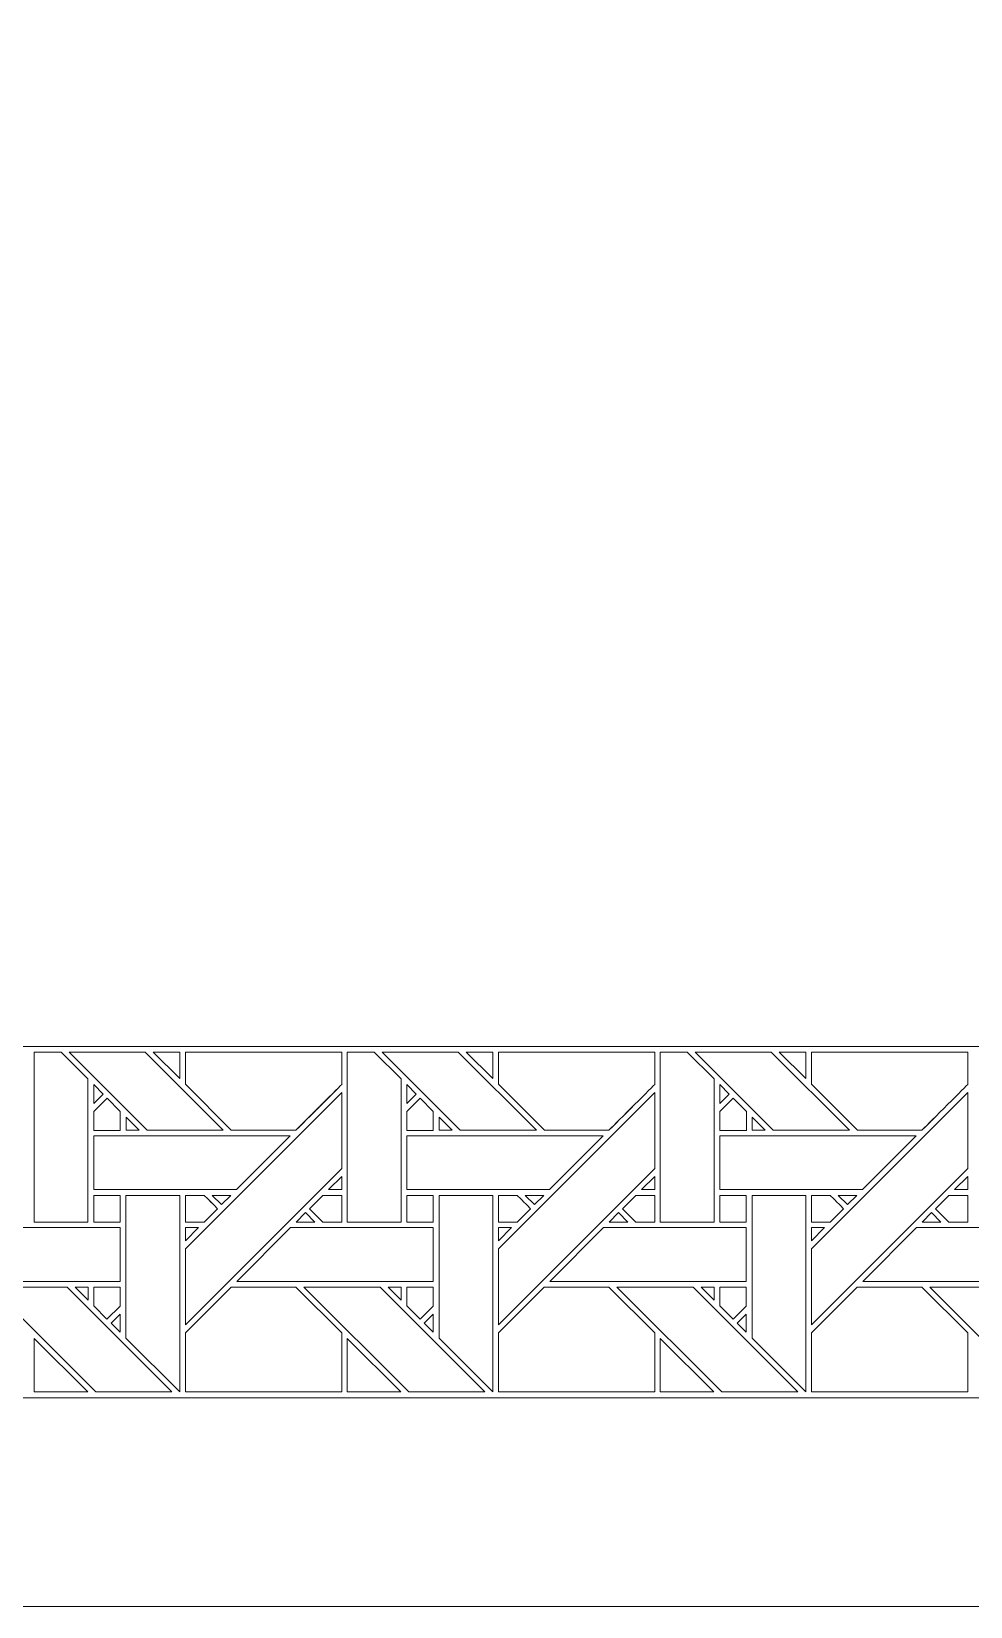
# Model space of a CAD drawing. Header units: inches. Extents: x 7.4 to 17.4, y 4.1 to 14.1.
# Drawn here: x 12.154 to 15, y 4.095 to 8.866 of the extents above; entities that cross this region are included whole.
import ezdxf

# ---------------------------------------------------------------- set-up
doc = ezdxf.new("R2010")
doc.units = ezdxf.units.IN
doc.header["$MEASUREMENT"] = 0
doc.layers.add('Design', color=7, linetype='Continuous', lineweight=0)

msp = doc.modelspace()

# ---------------------------------------------------------------- linework, layer by layer
at = {"layer": 'Design'}
for points, knots in [([(7.3829, 14.0948), (7.3829, 14.0948), (7.3829, 4.0948), (7.3829, 4.0948), (7.3829, 4.0948), (17.3829, 4.0948), (17.3829, 4.0948), (17.3829, 4.0948), (17.3829, 14.0948), (17.3829, 14.0948), (17.3829, 14.0948), (7.3829, 14.0948), (7.3829, 14.0948)], [0, 0, 0, 0, 1, 1, 1, 2, 2, 2, 3, 3, 3, 4, 4, 4, 4]), ([(8.0149, 13.4627), (8.0149, 13.4627), (8.0149, 4.7268), (8.0149, 4.7268), (8.0149, 4.7268), (16.7508, 4.7268), (16.7508, 4.7268), (16.7508, 4.7268), (16.7508, 13.4627), (16.7508, 13.4627), (16.7508, 13.4627), (8.0149, 13.4627), (8.0149, 13.4627)], [0, 0, 0, 0, 1, 1, 1, 2, 2, 2, 3, 3, 3, 4, 4, 4, 4]), ([(9.079, 5.7909), (9.079, 5.7909), (9.079, 12.3986), (9.079, 12.3986), (9.079, 12.3986), (15.6867, 12.3986), (15.6867, 12.3986), (15.6867, 12.3986), (15.6867, 5.7909), (15.6867, 5.7909), (15.6867, 5.7909), (9.079, 5.7909), (9.079, 5.7909)], [0, 0, 0, 0, 1, 1, 1, 2, 2, 2, 3, 3, 3, 4, 4, 4, 4]), ([(12.1625, 5.7742), (12.1625, 5.7742), (12.2439, 5.7742), (12.2439, 5.7742), (12.2439, 5.7742), (12.3252, 5.6932), (12.3252, 5.6932), (12.3252, 5.6932), (12.3252, 5.2595), (12.3252, 5.2595), (12.3252, 5.2595), (12.1625, 5.2595), (12.1625, 5.2595), (12.1625, 5.2595), (12.1625, 5.7742), (12.1625, 5.7742)], [0, 0, 0, 0, 1, 1, 1, 2, 2, 2, 3, 3, 3, 4, 4, 4, 5, 5, 5, 5]), ([(12.2677, 5.7742), (12.2677, 5.7742), (12.4987, 5.7742), (12.4987, 5.7742), (12.4987, 5.7742), (12.7354, 5.5375), (12.7354, 5.5375), (12.7354, 5.5375), (12.5044, 5.5375), (12.5044, 5.5375), (12.5044, 5.5375), (12.2677, 5.7742), (12.2677, 5.7742)], [0, 0, 0, 0, 1, 1, 1, 2, 2, 2, 3, 3, 3, 4, 4, 4, 4]), ([(12.523, 5.7742), (12.523, 5.7742), (12.6032, 5.7742), (12.6032, 5.7742), (12.6032, 5.7742), (12.6032, 5.6939), (12.6032, 5.6939), (12.6032, 5.6939), (12.523, 5.7742), (12.523, 5.7742)], [0, 0, 0, 0, 1, 1, 1, 2, 2, 2, 3, 3, 3, 3]), ([(12.6204, 5.6767), (12.6204, 5.6767), (12.6204, 5.7742), (12.6204, 5.7742), (12.6204, 5.7742), (13.0941, 5.7742), (13.0941, 5.7742), (13.0941, 5.7742), (13.0941, 5.6762), (13.0941, 5.6762), (13.0763, 5.6582), (12.9643, 5.5465), (12.9553, 5.5375), (12.9553, 5.5375), (12.7596, 5.5375), (12.7596, 5.5375), (12.7596, 5.5375), (12.6204, 5.6767), (12.6204, 5.6767)], [0, 0, 0, 0, 1, 1, 1, 2, 2, 2, 3, 3, 3, 4, 4, 4, 5, 5, 5, 6, 6, 6, 6]), ([(12.6204, 5.6767), (12.6204, 5.6767), (12.6204, 5.7742), (12.6204, 5.7742), (12.6204, 5.7742), (13.0941, 5.7742), (13.0941, 5.7742), (13.0941, 5.7742), (13.0941, 5.6762), (13.0941, 5.6762), (13.0756, 5.6576), (12.9638, 5.546), (12.9553, 5.5375), (12.9553, 5.5375), (12.7596, 5.5375), (12.7596, 5.5375), (12.7596, 5.5375), (12.6204, 5.6767), (12.6204, 5.6767)], [0, 0, 0, 0, 1, 1, 1, 2, 2, 2, 3, 3, 3, 4, 4, 4, 5, 5, 5, 6, 6, 6, 6]), ([(13.1112, 5.7742), (13.1112, 5.7742), (13.1927, 5.7742), (13.1927, 5.7742), (13.1927, 5.7742), (13.274, 5.6932), (13.274, 5.6932), (13.274, 5.6932), (13.274, 5.2595), (13.274, 5.2595), (13.274, 5.2595), (13.1112, 5.2595), (13.1112, 5.2595), (13.1112, 5.2595), (13.1112, 5.7742), (13.1112, 5.7742)], [0, 0, 0, 0, 1, 1, 1, 2, 2, 2, 3, 3, 3, 4, 4, 4, 5, 5, 5, 5]), ([(13.2165, 5.7742), (13.2165, 5.7742), (13.4475, 5.7742), (13.4475, 5.7742), (13.4475, 5.7742), (13.6841, 5.5375), (13.6841, 5.5375), (13.6841, 5.5375), (13.4531, 5.5375), (13.4531, 5.5375), (13.4531, 5.5375), (13.2165, 5.7742), (13.2165, 5.7742)], [0, 0, 0, 0, 1, 1, 1, 2, 2, 2, 3, 3, 3, 4, 4, 4, 4]), ([(13.552, 5.6939), (13.552, 5.6939), (13.4717, 5.7742), (13.4717, 5.7742), (13.4717, 5.7742), (13.552, 5.7742), (13.552, 5.7742), (13.552, 5.7742), (13.552, 5.6939), (13.552, 5.6939)], [0, 0, 0, 0, 1, 1, 1, 2, 2, 2, 3, 3, 3, 3]), ([(13.5691, 5.6767), (13.5691, 5.6767), (13.5691, 5.7742), (13.5691, 5.7742), (13.5691, 5.7742), (14.0428, 5.7742), (14.0428, 5.7742), (14.0428, 5.7742), (14.0428, 5.6762), (14.0428, 5.6762), (14.025, 5.6582), (13.9131, 5.5465), (13.9041, 5.5375), (13.9041, 5.5375), (13.7084, 5.5375), (13.7084, 5.5375), (13.7084, 5.5375), (13.5691, 5.6767), (13.5691, 5.6767)], [0, 0, 0, 0, 1, 1, 1, 2, 2, 2, 3, 3, 3, 4, 4, 4, 5, 5, 5, 6, 6, 6, 6]), ([(13.7084, 5.5375), (13.7084, 5.5375), (13.5691, 5.6767), (13.5691, 5.6767), (13.5691, 5.6767), (13.5691, 5.7742), (13.5691, 5.7742), (13.5691, 5.7742), (14.0428, 5.7742), (14.0428, 5.7742), (14.0428, 5.7742), (14.0428, 5.6762), (14.0428, 5.6762), (14.0248, 5.658), (13.9129, 5.5463), (13.9041, 5.5375), (13.9041, 5.5375), (13.7084, 5.5375), (13.7084, 5.5375)], [0, 0, 0, 0, 1, 1, 1, 2, 2, 2, 3, 3, 3, 4, 4, 4, 5, 5, 5, 6, 6, 6, 6]), ([(14.1414, 5.7742), (14.1414, 5.7742), (14.2227, 5.6932), (14.2227, 5.6932), (14.2227, 5.6932), (14.2227, 5.2595), (14.2227, 5.2595), (14.2227, 5.2595), (14.0599, 5.2595), (14.0599, 5.2595), (14.0599, 5.2595), (14.0599, 5.7742), (14.0599, 5.7742), (14.0599, 5.7742), (14.1414, 5.7742), (14.1414, 5.7742)], [0, 0, 0, 0, 1, 1, 1, 2, 2, 2, 3, 3, 3, 4, 4, 4, 5, 5, 5, 5]), ([(14.1652, 5.7742), (14.1652, 5.7742), (14.3962, 5.7742), (14.3962, 5.7742), (14.3962, 5.7742), (14.6329, 5.5375), (14.6329, 5.5375), (14.6329, 5.5375), (14.4018, 5.5375), (14.4018, 5.5375), (14.4018, 5.5375), (14.1652, 5.7742), (14.1652, 5.7742)], [0, 0, 0, 0, 1, 1, 1, 2, 2, 2, 3, 3, 3, 4, 4, 4, 4]), ([(14.5007, 5.6939), (14.5007, 5.6939), (14.4204, 5.7742), (14.4204, 5.7742), (14.4204, 5.7742), (14.5007, 5.7742), (14.5007, 5.7742), (14.5007, 5.7742), (14.5007, 5.6939), (14.5007, 5.6939)], [0, 0, 0, 0, 1, 1, 1, 2, 2, 2, 3, 3, 3, 3]), ([(14.5179, 5.6767), (14.5179, 5.6767), (14.5179, 5.7742), (14.5179, 5.7742), (14.5179, 5.7742), (14.9915, 5.7742), (14.9915, 5.7742), (14.9915, 5.7742), (14.9915, 5.6762), (14.9915, 5.6762), (14.9737, 5.6582), (14.8618, 5.5465), (14.8528, 5.5375), (14.8528, 5.5375), (14.6571, 5.5375), (14.6571, 5.5375), (14.6571, 5.5375), (14.5179, 5.6767), (14.5179, 5.6767)], [0, 0, 0, 0, 1, 1, 1, 2, 2, 2, 3, 3, 3, 4, 4, 4, 5, 5, 5, 6, 6, 6, 6]), ([(14.6571, 5.5375), (14.6571, 5.5375), (14.5179, 5.6767), (14.5179, 5.6767), (14.5179, 5.6767), (14.5179, 5.7742), (14.5179, 5.7742), (14.5179, 5.7742), (14.9915, 5.7742), (14.9915, 5.7742), (14.9915, 5.7742), (14.9915, 5.6762), (14.9915, 5.6762), (14.9737, 5.6582), (14.8617, 5.5464), (14.8528, 5.5375), (14.8528, 5.5375), (14.6571, 5.5375), (14.6571, 5.5375)], [0, 0, 0, 0, 1, 1, 1, 2, 2, 2, 3, 3, 3, 4, 4, 4, 5, 5, 5, 6, 6, 6, 6]), ([(12.3425, 5.6189), (12.3425, 5.6189), (12.3425, 5.6757), (12.3425, 5.6757), (12.3425, 5.6757), (12.3707, 5.6471), (12.3707, 5.6471), (12.3707, 5.6471), (12.3425, 5.6189), (12.3425, 5.6189)], [0, 0, 0, 0, 1, 1, 1, 2, 2, 2, 3, 3, 3, 3]), ([(12.4232, 5.5372), (12.4232, 5.5372), (12.3425, 5.5372), (12.3425, 5.5372), (12.3425, 5.5372), (12.3425, 5.5945), (12.3425, 5.5945), (12.3425, 5.5945), (12.3829, 5.6349), (12.3829, 5.6349), (12.3829, 5.6349), (12.4232, 5.5945), (12.4232, 5.5945), (12.4232, 5.5945), (12.4232, 5.5372), (12.4232, 5.5372)], [0, 0, 0, 0, 1, 1, 1, 2, 2, 2, 3, 3, 3, 4, 4, 4, 5, 5, 5, 5]), ([(12.3829, 5.6349), (12.3829, 5.6349), (12.4232, 5.5945), (12.4232, 5.5945), (12.4232, 5.5945), (12.4232, 5.5372), (12.4232, 5.5372), (12.4232, 5.5372), (12.3425, 5.5372), (12.3425, 5.5372), (12.3425, 5.5372), (12.3425, 5.5945), (12.3425, 5.5945), (12.3425, 5.5945), (12.3829, 5.6349), (12.3829, 5.6349)], [0, 0, 0, 0, 1, 1, 1, 2, 2, 2, 3, 3, 3, 4, 4, 4, 5, 5, 5, 5]), ([(12.6204, 5.1782), (12.6204, 5.1782), (13.0941, 5.6518), (13.0941, 5.6518), (13.0941, 5.6518), (13.0941, 5.4217), (13.0941, 5.4217), (13.0941, 5.4217), (12.6204, 4.9481), (12.6204, 4.9481), (12.6204, 4.9481), (12.6204, 5.1782), (12.6204, 5.1782)], [0, 0, 0, 0, 1, 1, 1, 2, 2, 2, 3, 3, 3, 4, 4, 4, 4]), ([(13.2913, 5.6189), (13.2913, 5.6189), (13.2913, 5.6757), (13.2913, 5.6757), (13.2913, 5.6757), (13.3195, 5.6471), (13.3195, 5.6471), (13.3195, 5.6471), (13.2913, 5.6189), (13.2913, 5.6189)], [0, 0, 0, 0, 1, 1, 1, 2, 2, 2, 3, 3, 3, 3]), ([(13.3719, 5.5372), (13.3719, 5.5372), (13.2913, 5.5372), (13.2913, 5.5372), (13.2913, 5.5372), (13.2913, 5.5945), (13.2913, 5.5945), (13.2913, 5.5945), (13.3316, 5.6349), (13.3316, 5.6349), (13.3316, 5.6349), (13.3719, 5.5945), (13.3719, 5.5945), (13.3719, 5.5945), (13.3719, 5.5372), (13.3719, 5.5372)], [0, 0, 0, 0, 1, 1, 1, 2, 2, 2, 3, 3, 3, 4, 4, 4, 5, 5, 5, 5]), ([(13.3316, 5.6349), (13.3316, 5.6349), (13.3719, 5.5945), (13.3719, 5.5945), (13.3719, 5.5945), (13.3719, 5.5372), (13.3719, 5.5372), (13.3719, 5.5372), (13.2913, 5.5372), (13.2913, 5.5372), (13.2913, 5.5372), (13.2913, 5.5945), (13.2913, 5.5945), (13.2913, 5.5945), (13.3316, 5.6349), (13.3316, 5.6349)], [0, 0, 0, 0, 1, 1, 1, 2, 2, 2, 3, 3, 3, 4, 4, 4, 5, 5, 5, 5]), ([(13.5691, 5.1782), (13.5691, 5.1782), (14.0428, 5.6518), (14.0428, 5.6518), (14.0428, 5.6518), (14.0428, 5.4217), (14.0428, 5.4217), (14.0428, 5.4217), (13.5691, 4.9481), (13.5691, 4.9481), (13.5691, 4.9481), (13.5691, 5.1782), (13.5691, 5.1782)], [0, 0, 0, 0, 1, 1, 1, 2, 2, 2, 3, 3, 3, 4, 4, 4, 4]), ([(14.24, 5.6189), (14.24, 5.6189), (14.24, 5.6757), (14.24, 5.6757), (14.24, 5.6757), (14.2682, 5.6471), (14.2682, 5.6471), (14.2682, 5.6471), (14.24, 5.6189), (14.24, 5.6189)], [0, 0, 0, 0, 1, 1, 1, 2, 2, 2, 3, 3, 3, 3]), ([(14.3207, 5.5372), (14.3207, 5.5372), (14.24, 5.5372), (14.24, 5.5372), (14.24, 5.5372), (14.24, 5.5945), (14.24, 5.5945), (14.24, 5.5945), (14.2803, 5.6349), (14.2803, 5.6349), (14.2803, 5.6349), (14.3207, 5.5945), (14.3207, 5.5945), (14.3207, 5.5945), (14.3207, 5.5372), (14.3207, 5.5372)], [0, 0, 0, 0, 1, 1, 1, 2, 2, 2, 3, 3, 3, 4, 4, 4, 5, 5, 5, 5]), ([(14.24, 5.5945), (14.24, 5.5945), (14.2803, 5.6349), (14.2803, 5.6349), (14.2803, 5.6349), (14.3207, 5.5945), (14.3207, 5.5945), (14.3207, 5.5945), (14.3207, 5.5372), (14.3207, 5.5372), (14.3207, 5.5372), (14.24, 5.5372), (14.24, 5.5372), (14.24, 5.5372), (14.24, 5.5945), (14.24, 5.5945)], [0, 0, 0, 0, 1, 1, 1, 2, 2, 2, 3, 3, 3, 4, 4, 4, 5, 5, 5, 5]), ([(14.5179, 5.1782), (14.5179, 5.1782), (14.9915, 5.6518), (14.9915, 5.6518), (14.9915, 5.6518), (14.9915, 5.4217), (14.9915, 5.4217), (14.9915, 5.4217), (14.5179, 4.9481), (14.5179, 4.9481), (14.5179, 4.9481), (14.5179, 5.1782), (14.5179, 5.1782)], [0, 0, 0, 0, 1, 1, 1, 2, 2, 2, 3, 3, 3, 4, 4, 4, 4]), ([(12.4802, 5.5375), (12.4802, 5.5375), (12.4405, 5.5375), (12.4405, 5.5375), (12.4405, 5.5375), (12.4405, 5.5773), (12.4405, 5.5773), (12.4405, 5.5773), (12.4802, 5.5375), (12.4802, 5.5375)], [0, 0, 0, 0, 1, 1, 1, 2, 2, 2, 3, 3, 3, 3]), ([(13.4289, 5.5375), (13.4289, 5.5375), (13.3892, 5.5375), (13.3892, 5.5375), (13.3892, 5.5375), (13.3892, 5.5773), (13.3892, 5.5773), (13.3892, 5.5773), (13.4289, 5.5375), (13.4289, 5.5375)], [0, 0, 0, 0, 1, 1, 1, 2, 2, 2, 3, 3, 3, 3]), ([(14.3776, 5.5375), (14.3776, 5.5375), (14.3379, 5.5375), (14.3379, 5.5375), (14.3379, 5.5375), (14.3379, 5.5773), (14.3379, 5.5773), (14.3379, 5.5773), (14.3776, 5.5375), (14.3776, 5.5375)], [0, 0, 0, 0, 1, 1, 1, 2, 2, 2, 3, 3, 3, 3]), ([(12.3425, 5.3576), (12.3425, 5.3576), (12.3425, 5.5203), (12.3425, 5.5203), (12.3425, 5.5203), (12.9382, 5.5203), (12.9382, 5.5203), (12.9382, 5.5203), (12.7755, 5.3576), (12.7755, 5.3576), (12.7755, 5.3576), (12.3425, 5.3576), (12.3425, 5.3576)], [0, 0, 0, 0, 1, 1, 1, 2, 2, 2, 3, 3, 3, 4, 4, 4, 4]), ([(13.2913, 5.3576), (13.2913, 5.3576), (13.2913, 5.5203), (13.2913, 5.5203), (13.2913, 5.5203), (13.887, 5.5203), (13.887, 5.5203), (13.887, 5.5203), (13.7242, 5.3576), (13.7242, 5.3576), (13.7242, 5.3576), (13.2913, 5.3576), (13.2913, 5.3576)], [0, 0, 0, 0, 1, 1, 1, 2, 2, 2, 3, 3, 3, 4, 4, 4, 4]), ([(14.24, 5.3576), (14.24, 5.3576), (14.24, 5.5203), (14.24, 5.5203), (14.24, 5.5203), (14.8357, 5.5203), (14.8357, 5.5203), (14.8357, 5.5203), (14.673, 5.3576), (14.673, 5.3576), (14.673, 5.3576), (14.24, 5.3576), (14.24, 5.3576)], [0, 0, 0, 0, 1, 1, 1, 2, 2, 2, 3, 3, 3, 4, 4, 4, 4]), ([(13.0543, 5.3576), (13.0543, 5.3576), (13.0941, 5.3973), (13.0941, 5.3973), (13.0941, 5.3973), (13.0941, 5.3576), (13.0941, 5.3576), (13.0941, 5.3576), (13.0543, 5.3576), (13.0543, 5.3576)], [0, 0, 0, 0, 1, 1, 1, 2, 2, 2, 3, 3, 3, 3]), ([(14.003, 5.3576), (14.003, 5.3576), (14.0428, 5.3973), (14.0428, 5.3973), (14.0428, 5.3973), (14.0428, 5.3576), (14.0428, 5.3576), (14.0428, 5.3576), (14.003, 5.3576), (14.003, 5.3576)], [0, 0, 0, 0, 1, 1, 1, 2, 2, 2, 3, 3, 3, 3]), ([(14.9517, 5.3576), (14.9517, 5.3576), (14.9915, 5.3973), (14.9915, 5.3973), (14.9915, 5.3973), (14.9915, 5.3576), (14.9915, 5.3576), (14.9915, 5.3576), (14.9517, 5.3576), (14.9517, 5.3576)], [0, 0, 0, 0, 1, 1, 1, 2, 2, 2, 3, 3, 3, 3]), ([(12.4228, 5.2595), (12.4228, 5.2595), (12.3425, 5.2595), (12.3425, 5.2595), (12.3425, 5.2595), (12.3425, 5.3403), (12.3425, 5.3403), (12.3425, 5.3403), (12.4228, 5.3403), (12.4228, 5.3403), (12.4228, 5.3403), (12.4228, 5.2595), (12.4228, 5.2595)], [0, 0, 0, 0, 1, 1, 1, 2, 2, 2, 3, 3, 3, 4, 4, 4, 4]), ([(12.4228, 5.3403), (12.4228, 5.3403), (12.4228, 5.2595), (12.4228, 5.2595), (12.4228, 5.2595), (12.3425, 5.2595), (12.3425, 5.2595), (12.3425, 5.2595), (12.3425, 5.3403), (12.3425, 5.3403), (12.3425, 5.3403), (12.4228, 5.3403), (12.4228, 5.3403)], [0, 0, 0, 0, 1, 1, 1, 2, 2, 2, 3, 3, 3, 4, 4, 4, 4]), ([(12.6032, 4.7452), (12.6032, 4.7452), (12.4403, 4.9081), (12.4403, 4.9081), (12.4403, 4.9081), (12.4403, 5.3403), (12.4403, 5.3403), (12.4403, 5.3403), (12.6032, 5.3403), (12.6032, 5.3403), (12.6032, 5.3403), (12.6032, 4.7452), (12.6032, 4.7452)], [0, 0, 0, 0, 1, 1, 1, 2, 2, 2, 3, 3, 3, 4, 4, 4, 4]), ([(12.6204, 5.3403), (12.6204, 5.3403), (12.6775, 5.3403), (12.6775, 5.3403), (12.6826, 5.3351), (12.7134, 5.3043), (12.7178, 5.2999), (12.7178, 5.2999), (12.6774, 5.2595), (12.6774, 5.2595), (12.6774, 5.2595), (12.6204, 5.2595), (12.6204, 5.2595), (12.6204, 5.2595), (12.6204, 5.3403), (12.6204, 5.3403)], [0, 0, 0, 0, 1, 1, 1, 2, 2, 2, 3, 3, 3, 4, 4, 4, 5, 5, 5, 5]), ([(12.6204, 5.3403), (12.6204, 5.3403), (12.6775, 5.3403), (12.6775, 5.3403), (12.6828, 5.335), (12.7136, 5.3041), (12.7178, 5.2999), (12.7178, 5.2999), (12.6774, 5.2595), (12.6774, 5.2595), (12.6774, 5.2595), (12.6204, 5.2595), (12.6204, 5.2595), (12.6204, 5.2595), (12.6204, 5.3403), (12.6204, 5.3403)], [0, 0, 0, 0, 1, 1, 1, 2, 2, 2, 3, 3, 3, 4, 4, 4, 5, 5, 5, 5]), ([(12.7583, 5.3403), (12.7583, 5.3403), (12.73, 5.3121), (12.73, 5.3121), (12.73, 5.3121), (12.7018, 5.3403), (12.7018, 5.3403), (12.7018, 5.3403), (12.7583, 5.3403), (12.7583, 5.3403)], [0, 0, 0, 0, 1, 1, 1, 2, 2, 2, 3, 3, 3, 3]), ([(13.0941, 5.2595), (13.0941, 5.2595), (13.037, 5.2595), (13.037, 5.2595), (13.037, 5.2595), (12.9966, 5.2998), (12.9966, 5.2998), (12.9966, 5.2998), (13.037, 5.3403), (13.037, 5.3403), (13.037, 5.3403), (13.0941, 5.3403), (13.0941, 5.3403), (13.0941, 5.3403), (13.0941, 5.2595), (13.0941, 5.2595)], [0, 0, 0, 0, 1, 1, 1, 2, 2, 2, 3, 3, 3, 4, 4, 4, 5, 5, 5, 5]), ([(12.9966, 5.2998), (12.9966, 5.2998), (13.037, 5.3403), (13.037, 5.3403), (13.037, 5.3403), (13.0941, 5.3403), (13.0941, 5.3403), (13.0941, 5.3403), (13.0941, 5.2595), (13.0941, 5.2595), (13.0941, 5.2595), (13.037, 5.2595), (13.037, 5.2595), (13.037, 5.2595), (12.9966, 5.2998), (12.9966, 5.2998)], [0, 0, 0, 0, 1, 1, 1, 2, 2, 2, 3, 3, 3, 4, 4, 4, 5, 5, 5, 5]), ([(13.3715, 5.2595), (13.3715, 5.2595), (13.2913, 5.2595), (13.2913, 5.2595), (13.2913, 5.2595), (13.2913, 5.3403), (13.2913, 5.3403), (13.2913, 5.3403), (13.3715, 5.3403), (13.3715, 5.3403), (13.3715, 5.3403), (13.3715, 5.2595), (13.3715, 5.2595)], [0, 0, 0, 0, 1, 1, 1, 2, 2, 2, 3, 3, 3, 4, 4, 4, 4]), ([(13.3715, 5.3403), (13.3715, 5.3403), (13.3715, 5.2595), (13.3715, 5.2595), (13.3715, 5.2595), (13.2913, 5.2595), (13.2913, 5.2595), (13.2913, 5.2595), (13.2913, 5.3403), (13.2913, 5.3403), (13.2913, 5.3403), (13.3715, 5.3403), (13.3715, 5.3403)], [0, 0, 0, 0, 1, 1, 1, 2, 2, 2, 3, 3, 3, 4, 4, 4, 4]), ([(13.552, 4.7452), (13.552, 4.7452), (13.3891, 4.9081), (13.3891, 4.9081), (13.3891, 4.9081), (13.3891, 5.3403), (13.3891, 5.3403), (13.3891, 5.3403), (13.552, 5.3403), (13.552, 5.3403), (13.552, 5.3403), (13.552, 4.7452), (13.552, 4.7452)], [0, 0, 0, 0, 1, 1, 1, 2, 2, 2, 3, 3, 3, 4, 4, 4, 4]), ([(13.5691, 5.3403), (13.5691, 5.3403), (13.6262, 5.3403), (13.6262, 5.3403), (13.6313, 5.3351), (13.6621, 5.3043), (13.6665, 5.2999), (13.6665, 5.2999), (13.6261, 5.2595), (13.6261, 5.2595), (13.6261, 5.2595), (13.5691, 5.2595), (13.5691, 5.2595), (13.5691, 5.2595), (13.5691, 5.3403), (13.5691, 5.3403)], [0, 0, 0, 0, 1, 1, 1, 2, 2, 2, 3, 3, 3, 4, 4, 4, 5, 5, 5, 5]), ([(13.5691, 5.2595), (13.5691, 5.2595), (13.5691, 5.3403), (13.5691, 5.3403), (13.5691, 5.3403), (13.6262, 5.3403), (13.6262, 5.3403), (13.6313, 5.3351), (13.6621, 5.3043), (13.6665, 5.2999), (13.6665, 5.2999), (13.6261, 5.2595), (13.6261, 5.2595), (13.6261, 5.2595), (13.5691, 5.2595), (13.5691, 5.2595)], [0, 0, 0, 0, 1, 1, 1, 2, 2, 2, 3, 3, 3, 4, 4, 4, 5, 5, 5, 5]), ([(13.6505, 5.3403), (13.6505, 5.3403), (13.707, 5.3403), (13.707, 5.3403), (13.707, 5.3403), (13.6787, 5.3121), (13.6787, 5.3121), (13.6787, 5.3121), (13.6505, 5.3403), (13.6505, 5.3403)], [0, 0, 0, 0, 1, 1, 1, 2, 2, 2, 3, 3, 3, 3]), ([(14.0428, 5.2595), (14.0428, 5.2595), (13.9857, 5.2595), (13.9857, 5.2595), (13.9857, 5.2595), (13.9453, 5.2998), (13.9453, 5.2998), (13.9453, 5.2998), (13.9858, 5.3403), (13.9858, 5.3403), (13.9858, 5.3403), (14.0428, 5.3403), (14.0428, 5.3403), (14.0428, 5.3403), (14.0428, 5.2595), (14.0428, 5.2595)], [0, 0, 0, 0, 1, 1, 1, 2, 2, 2, 3, 3, 3, 4, 4, 4, 5, 5, 5, 5]), ([(14.0428, 5.3403), (14.0428, 5.3403), (14.0428, 5.2595), (14.0428, 5.2595), (14.0428, 5.2595), (13.9857, 5.2595), (13.9857, 5.2595), (13.9857, 5.2595), (13.9453, 5.2998), (13.9453, 5.2998), (13.9453, 5.2998), (13.9858, 5.3403), (13.9858, 5.3403), (13.9858, 5.3403), (14.0428, 5.3403), (14.0428, 5.3403)], [0, 0, 0, 0, 1, 1, 1, 2, 2, 2, 3, 3, 3, 4, 4, 4, 5, 5, 5, 5]), ([(14.3203, 5.2595), (14.3203, 5.2595), (14.24, 5.2595), (14.24, 5.2595), (14.24, 5.2595), (14.24, 5.3403), (14.24, 5.3403), (14.24, 5.3403), (14.3203, 5.3403), (14.3203, 5.3403), (14.3203, 5.3403), (14.3203, 5.2595), (14.3203, 5.2595)], [0, 0, 0, 0, 1, 1, 1, 2, 2, 2, 3, 3, 3, 4, 4, 4, 4]), ([(14.24, 5.2595), (14.24, 5.2595), (14.24, 5.3403), (14.24, 5.3403), (14.24, 5.3403), (14.3203, 5.3403), (14.3203, 5.3403), (14.3203, 5.3403), (14.3203, 5.2595), (14.3203, 5.2595), (14.3203, 5.2595), (14.24, 5.2595), (14.24, 5.2595)], [0, 0, 0, 0, 1, 1, 1, 2, 2, 2, 3, 3, 3, 4, 4, 4, 4]), ([(14.5007, 4.7452), (14.5007, 4.7452), (14.3378, 4.9081), (14.3378, 4.9081), (14.3378, 4.9081), (14.3378, 5.3403), (14.3378, 5.3403), (14.3378, 5.3403), (14.5007, 5.3403), (14.5007, 5.3403), (14.5007, 5.3403), (14.5007, 4.7452), (14.5007, 4.7452)], [0, 0, 0, 0, 1, 1, 1, 2, 2, 2, 3, 3, 3, 4, 4, 4, 4]), ([(14.5179, 5.3403), (14.5179, 5.3403), (14.5749, 5.3403), (14.5749, 5.3403), (14.5801, 5.3351), (14.6108, 5.3043), (14.6153, 5.2999), (14.6153, 5.2999), (14.5748, 5.2595), (14.5748, 5.2595), (14.5748, 5.2595), (14.5179, 5.2595), (14.5179, 5.2595), (14.5179, 5.2595), (14.5179, 5.3403), (14.5179, 5.3403)], [0, 0, 0, 0, 1, 1, 1, 2, 2, 2, 3, 3, 3, 4, 4, 4, 5, 5, 5, 5]), ([(14.5179, 5.2595), (14.5179, 5.2595), (14.5179, 5.3403), (14.5179, 5.3403), (14.5179, 5.3403), (14.5749, 5.3403), (14.5749, 5.3403), (14.5801, 5.3351), (14.6108, 5.3043), (14.6153, 5.2999), (14.6153, 5.2999), (14.5748, 5.2595), (14.5748, 5.2595), (14.5748, 5.2595), (14.5179, 5.2595), (14.5179, 5.2595)], [0, 0, 0, 0, 1, 1, 1, 2, 2, 2, 3, 3, 3, 4, 4, 4, 5, 5, 5, 5]), ([(14.5993, 5.3403), (14.5993, 5.3403), (14.6557, 5.3403), (14.6557, 5.3403), (14.6557, 5.3403), (14.6275, 5.3121), (14.6275, 5.3121), (14.6275, 5.3121), (14.5993, 5.3403), (14.5993, 5.3403)], [0, 0, 0, 0, 1, 1, 1, 2, 2, 2, 3, 3, 3, 3]), ([(14.9915, 5.2595), (14.9915, 5.2595), (14.9344, 5.2595), (14.9344, 5.2595), (14.9344, 5.2595), (14.8941, 5.2998), (14.8941, 5.2998), (14.8941, 5.2998), (14.9345, 5.3403), (14.9345, 5.3403), (14.9345, 5.3403), (14.9915, 5.3403), (14.9915, 5.3403), (14.9915, 5.3403), (14.9915, 5.2595), (14.9915, 5.2595)], [0, 0, 0, 0, 1, 1, 1, 2, 2, 2, 3, 3, 3, 4, 4, 4, 5, 5, 5, 5]), ([(14.9915, 5.3403), (14.9915, 5.3403), (14.9915, 5.2595), (14.9915, 5.2595), (14.9915, 5.2595), (14.9344, 5.2595), (14.9344, 5.2595), (14.9344, 5.2595), (14.8941, 5.2998), (14.8941, 5.2998), (14.8941, 5.2998), (14.9345, 5.3403), (14.9345, 5.3403), (14.9345, 5.3403), (14.9915, 5.3403), (14.9915, 5.3403)], [0, 0, 0, 0, 1, 1, 1, 2, 2, 2, 3, 3, 3, 4, 4, 4, 5, 5, 5, 5]), ([(13.0127, 5.2595), (13.0127, 5.2595), (12.9562, 5.2595), (12.9562, 5.2595), (12.9562, 5.2595), (12.9845, 5.2878), (12.9845, 5.2878), (12.9845, 5.2878), (13.0127, 5.2595), (13.0127, 5.2595)], [0, 0, 0, 0, 1, 1, 1, 2, 2, 2, 3, 3, 3, 3]), ([(13.9615, 5.2595), (13.9615, 5.2595), (13.905, 5.2595), (13.905, 5.2595), (13.905, 5.2595), (13.9332, 5.2878), (13.9332, 5.2878), (13.9332, 5.2878), (13.9615, 5.2595), (13.9615, 5.2595)], [0, 0, 0, 0, 1, 1, 1, 2, 2, 2, 3, 3, 3, 3]), ([(14.9102, 5.2595), (14.9102, 5.2595), (14.8537, 5.2595), (14.8537, 5.2595), (14.8537, 5.2595), (14.8819, 5.2878), (14.8819, 5.2878), (14.8819, 5.2878), (14.9102, 5.2595), (14.9102, 5.2595)], [0, 0, 0, 0, 1, 1, 1, 2, 2, 2, 3, 3, 3, 3]), ([(11.8275, 5.0796), (11.8275, 5.0796), (11.9904, 5.2424), (11.9904, 5.2424), (11.9904, 5.2424), (12.4228, 5.2424), (12.4228, 5.2424), (12.4228, 5.2424), (12.4228, 5.0796), (12.4228, 5.0796), (12.4228, 5.0796), (11.8275, 5.0796), (11.8275, 5.0796)], [0, 0, 0, 0, 1, 1, 1, 2, 2, 2, 3, 3, 3, 4, 4, 4, 4]), ([(12.6602, 5.2424), (12.6602, 5.2424), (12.6204, 5.2025), (12.6204, 5.2025), (12.6204, 5.2025), (12.6204, 5.2424), (12.6204, 5.2424), (12.6204, 5.2424), (12.6602, 5.2424), (12.6602, 5.2424)], [0, 0, 0, 0, 1, 1, 1, 2, 2, 2, 3, 3, 3, 3]), ([(12.7762, 5.0796), (12.7762, 5.0796), (12.9391, 5.2424), (12.9391, 5.2424), (12.9391, 5.2424), (13.3715, 5.2424), (13.3715, 5.2424), (13.3715, 5.2424), (13.3715, 5.0796), (13.3715, 5.0796), (13.3715, 5.0796), (12.7762, 5.0796), (12.7762, 5.0796)], [0, 0, 0, 0, 1, 1, 1, 2, 2, 2, 3, 3, 3, 4, 4, 4, 4]), ([(13.609, 5.2424), (13.609, 5.2424), (13.5691, 5.2025), (13.5691, 5.2025), (13.5691, 5.2025), (13.5691, 5.2424), (13.5691, 5.2424), (13.5691, 5.2424), (13.609, 5.2424), (13.609, 5.2424)], [0, 0, 0, 0, 1, 1, 1, 2, 2, 2, 3, 3, 3, 3]), ([(13.725, 5.0796), (13.725, 5.0796), (13.8878, 5.2424), (13.8878, 5.2424), (13.8878, 5.2424), (14.3203, 5.2424), (14.3203, 5.2424), (14.3203, 5.2424), (14.3203, 5.0796), (14.3203, 5.0796), (14.3203, 5.0796), (13.725, 5.0796), (13.725, 5.0796)], [0, 0, 0, 0, 1, 1, 1, 2, 2, 2, 3, 3, 3, 4, 4, 4, 4]), ([(14.5577, 5.2424), (14.5577, 5.2424), (14.5179, 5.2025), (14.5179, 5.2025), (14.5179, 5.2025), (14.5179, 5.2424), (14.5179, 5.2424), (14.5179, 5.2424), (14.5577, 5.2424), (14.5577, 5.2424)], [0, 0, 0, 0, 1, 1, 1, 2, 2, 2, 3, 3, 3, 3]), ([(14.6737, 5.0796), (14.6737, 5.0796), (14.8365, 5.2424), (14.8365, 5.2424), (14.8365, 5.2424), (15.269, 5.2424), (15.269, 5.2424), (15.269, 5.2424), (15.269, 5.0796), (15.269, 5.0796), (15.269, 5.0796), (14.6737, 5.0796), (14.6737, 5.0796)], [0, 0, 0, 0, 1, 1, 1, 2, 2, 2, 3, 3, 3, 4, 4, 4, 4]), ([(12.349, 4.7448), (12.349, 4.7448), (12.0308, 5.0624), (12.0308, 5.0624), (12.0308, 5.0624), (12.2618, 5.0624), (12.2618, 5.0624), (12.2618, 5.0624), (12.5794, 4.7448), (12.5794, 4.7448), (12.5794, 4.7448), (12.349, 4.7448), (12.349, 4.7448)], [0, 0, 0, 0, 1, 1, 1, 2, 2, 2, 3, 3, 3, 4, 4, 4, 4]), ([(12.3253, 5.0624), (12.3253, 5.0624), (12.3253, 5.0226), (12.3253, 5.0226), (12.3253, 5.0226), (12.2859, 5.0624), (12.2859, 5.0624), (12.2859, 5.0624), (12.3253, 5.0624), (12.3253, 5.0624)], [0, 0, 0, 0, 1, 1, 1, 2, 2, 2, 3, 3, 3, 3]), ([(12.4228, 5.0048), (12.4228, 5.0048), (12.3828, 4.9648), (12.3828, 4.9648), (12.3828, 4.9648), (12.3425, 5.0052), (12.3425, 5.0052), (12.3425, 5.0052), (12.3425, 5.0624), (12.3425, 5.0624), (12.3425, 5.0624), (12.4228, 5.0624), (12.4228, 5.0624), (12.4228, 5.0624), (12.4228, 5.0048), (12.4228, 5.0048)], [0, 0, 0, 0, 1, 1, 1, 2, 2, 2, 3, 3, 3, 4, 4, 4, 5, 5, 5, 5]), ([(12.3828, 4.9648), (12.3828, 4.9648), (12.3425, 5.0052), (12.3425, 5.0052), (12.3425, 5.0052), (12.3425, 5.0624), (12.3425, 5.0624), (12.3425, 5.0624), (12.4228, 5.0624), (12.4228, 5.0624), (12.4228, 5.0624), (12.4228, 5.0048), (12.4228, 5.0048), (12.4228, 5.0048), (12.3828, 4.9648), (12.3828, 4.9648)], [0, 0, 0, 0, 1, 1, 1, 2, 2, 2, 3, 3, 3, 4, 4, 4, 5, 5, 5, 5]), ([(13.0941, 4.7448), (13.0941, 4.7448), (12.6204, 4.7448), (12.6204, 4.7448), (12.6204, 4.7448), (12.6204, 4.9237), (12.6204, 4.9237), (12.6204, 4.9237), (12.7591, 5.0624), (12.7591, 5.0624), (12.7591, 5.0624), (12.9553, 5.0624), (12.9553, 5.0624), (12.9553, 5.0624), (13.0941, 4.9237), (13.0941, 4.9237), (13.0941, 4.9237), (13.0941, 4.7448), (13.0941, 4.7448)], [0, 0, 0, 0, 1, 1, 1, 2, 2, 2, 3, 3, 3, 4, 4, 4, 5, 5, 5, 6, 6, 6, 6]), ([(13.0941, 4.7448), (13.0941, 4.7448), (12.6204, 4.7448), (12.6204, 4.7448), (12.6204, 4.7448), (12.6204, 4.9237), (12.6204, 4.9237), (12.6204, 4.9237), (12.7591, 5.0624), (12.7591, 5.0624), (12.7591, 5.0624), (12.9553, 5.0624), (12.9553, 5.0624), (12.9553, 5.0624), (13.0941, 4.9237), (13.0941, 4.9237), (13.0941, 4.9237), (13.0941, 4.7448), (13.0941, 4.7448)], [0, 0, 0, 0, 1, 1, 1, 2, 2, 2, 3, 3, 3, 4, 4, 4, 5, 5, 5, 6, 6, 6, 6]), ([(13.2972, 4.7448), (13.2972, 4.7448), (12.9795, 5.0624), (12.9795, 5.0624), (12.9795, 5.0624), (13.2105, 5.0624), (13.2105, 5.0624), (13.2105, 5.0624), (13.5282, 4.7448), (13.5282, 4.7448), (13.5282, 4.7448), (13.2972, 4.7448), (13.2972, 4.7448)], [0, 0, 0, 0, 1, 1, 1, 2, 2, 2, 3, 3, 3, 4, 4, 4, 4]), ([(13.2741, 5.0624), (13.2741, 5.0624), (13.2741, 5.0226), (13.2741, 5.0226), (13.2741, 5.0226), (13.2346, 5.0624), (13.2346, 5.0624), (13.2346, 5.0624), (13.2741, 5.0624), (13.2741, 5.0624)], [0, 0, 0, 0, 1, 1, 1, 2, 2, 2, 3, 3, 3, 3]), ([(13.3715, 5.0048), (13.3715, 5.0048), (13.3316, 4.9648), (13.3316, 4.9648), (13.3316, 4.9648), (13.2913, 5.0052), (13.2913, 5.0052), (13.2913, 5.0052), (13.2913, 5.0624), (13.2913, 5.0624), (13.2913, 5.0624), (13.3715, 5.0624), (13.3715, 5.0624), (13.3715, 5.0624), (13.3715, 5.0048), (13.3715, 5.0048)], [0, 0, 0, 0, 1, 1, 1, 2, 2, 2, 3, 3, 3, 4, 4, 4, 5, 5, 5, 5]), ([(13.3316, 4.9648), (13.3316, 4.9648), (13.2913, 5.0052), (13.2913, 5.0052), (13.2913, 5.0052), (13.2913, 5.0624), (13.2913, 5.0624), (13.2913, 5.0624), (13.3715, 5.0624), (13.3715, 5.0624), (13.3715, 5.0624), (13.3715, 5.0048), (13.3715, 5.0048), (13.3715, 5.0048), (13.3316, 4.9648), (13.3316, 4.9648)], [0, 0, 0, 0, 1, 1, 1, 2, 2, 2, 3, 3, 3, 4, 4, 4, 5, 5, 5, 5]), ([(14.0428, 4.7448), (14.0428, 4.7448), (13.5691, 4.7448), (13.5691, 4.7448), (13.5691, 4.7448), (13.5691, 4.9237), (13.5691, 4.9237), (13.5691, 4.9237), (13.7078, 5.0624), (13.7078, 5.0624), (13.7078, 5.0624), (13.904, 5.0624), (13.904, 5.0624), (13.904, 5.0624), (14.0428, 4.9237), (14.0428, 4.9237), (14.0428, 4.9237), (14.0428, 4.7448), (14.0428, 4.7448)], [0, 0, 0, 0, 1, 1, 1, 2, 2, 2, 3, 3, 3, 4, 4, 4, 5, 5, 5, 6, 6, 6, 6]), ([(14.0428, 4.7448), (14.0428, 4.7448), (13.5691, 4.7448), (13.5691, 4.7448), (13.5691, 4.7448), (13.5691, 4.9237), (13.5691, 4.9237), (13.5691, 4.9237), (13.7078, 5.0624), (13.7078, 5.0624), (13.7078, 5.0624), (13.904, 5.0624), (13.904, 5.0624), (13.904, 5.0624), (14.0428, 4.9237), (14.0428, 4.9237), (14.0428, 4.9237), (14.0428, 4.7448), (14.0428, 4.7448)], [0, 0, 0, 0, 1, 1, 1, 2, 2, 2, 3, 3, 3, 4, 4, 4, 5, 5, 5, 6, 6, 6, 6]), ([(14.2459, 4.7448), (14.2459, 4.7448), (13.9283, 5.0624), (13.9283, 5.0624), (13.9283, 5.0624), (14.1592, 5.0624), (14.1592, 5.0624), (14.1592, 5.0624), (14.4769, 4.7448), (14.4769, 4.7448), (14.4769, 4.7448), (14.2459, 4.7448), (14.2459, 4.7448)], [0, 0, 0, 0, 1, 1, 1, 2, 2, 2, 3, 3, 3, 4, 4, 4, 4]), ([(14.2228, 5.0624), (14.2228, 5.0624), (14.2228, 5.0226), (14.2228, 5.0226), (14.2228, 5.0226), (14.1833, 5.0624), (14.1833, 5.0624), (14.1833, 5.0624), (14.2228, 5.0624), (14.2228, 5.0624)], [0, 0, 0, 0, 1, 1, 1, 2, 2, 2, 3, 3, 3, 3]), ([(14.3203, 5.0048), (14.3203, 5.0048), (14.2803, 4.9648), (14.2803, 4.9648), (14.2803, 4.9648), (14.24, 5.0052), (14.24, 5.0052), (14.24, 5.0052), (14.24, 5.0624), (14.24, 5.0624), (14.24, 5.0624), (14.3203, 5.0624), (14.3203, 5.0624), (14.3203, 5.0624), (14.3203, 5.0048), (14.3203, 5.0048)], [0, 0, 0, 0, 1, 1, 1, 2, 2, 2, 3, 3, 3, 4, 4, 4, 5, 5, 5, 5]), ([(14.2803, 4.9648), (14.2803, 4.9648), (14.24, 5.0052), (14.24, 5.0052), (14.24, 5.0052), (14.24, 5.0624), (14.24, 5.0624), (14.24, 5.0624), (14.3203, 5.0624), (14.3203, 5.0624), (14.3203, 5.0624), (14.3203, 5.0048), (14.3203, 5.0048), (14.3203, 5.0048), (14.2803, 4.9648), (14.2803, 4.9648)], [0, 0, 0, 0, 1, 1, 1, 2, 2, 2, 3, 3, 3, 4, 4, 4, 5, 5, 5, 5]), ([(14.9915, 4.7448), (14.9915, 4.7448), (14.5179, 4.7448), (14.5179, 4.7448), (14.5179, 4.7448), (14.5179, 4.9237), (14.5179, 4.9237), (14.5179, 4.9237), (14.6566, 5.0624), (14.6566, 5.0624), (14.6566, 5.0624), (14.8528, 5.0624), (14.8528, 5.0624), (14.8528, 5.0624), (14.9915, 4.9237), (14.9915, 4.9237), (14.9915, 4.9237), (14.9915, 4.7448), (14.9915, 4.7448)], [0, 0, 0, 0, 1, 1, 1, 2, 2, 2, 3, 3, 3, 4, 4, 4, 5, 5, 5, 6, 6, 6, 6]), ([(14.9915, 4.7448), (14.9915, 4.7448), (14.5179, 4.7448), (14.5179, 4.7448), (14.5179, 4.7448), (14.5179, 4.9237), (14.5179, 4.9237), (14.5179, 4.9237), (14.6566, 5.0624), (14.6566, 5.0624), (14.6566, 5.0624), (14.8528, 5.0624), (14.8528, 5.0624), (14.8528, 5.0624), (14.9915, 4.9237), (14.9915, 4.9237), (14.9915, 4.9237), (14.9915, 4.7448), (14.9915, 4.7448)], [0, 0, 0, 0, 1, 1, 1, 2, 2, 2, 3, 3, 3, 4, 4, 4, 5, 5, 5, 6, 6, 6, 6]), ([(15.1946, 4.7448), (15.1946, 4.7448), (14.877, 5.0624), (14.877, 5.0624), (14.877, 5.0624), (15.1079, 5.0624), (15.1079, 5.0624), (15.1079, 5.0624), (15.4256, 4.7448), (15.4256, 4.7448), (15.4256, 4.7448), (15.1946, 4.7448), (15.1946, 4.7448)], [0, 0, 0, 0, 1, 1, 1, 2, 2, 2, 3, 3, 3, 4, 4, 4, 4]), ([(12.4228, 4.9806), (12.4228, 4.9806), (12.4228, 4.9254), (12.4228, 4.9254), (12.4228, 4.9254), (12.395, 4.9528), (12.395, 4.9528), (12.395, 4.9528), (12.4228, 4.9806), (12.4228, 4.9806)], [0, 0, 0, 0, 1, 1, 1, 2, 2, 2, 3, 3, 3, 3]), ([(13.3715, 4.9806), (13.3715, 4.9806), (13.3715, 4.9254), (13.3715, 4.9254), (13.3715, 4.9254), (13.3438, 4.9528), (13.3438, 4.9528), (13.3438, 4.9528), (13.3715, 4.9806), (13.3715, 4.9806)], [0, 0, 0, 0, 1, 1, 1, 2, 2, 2, 3, 3, 3, 3]), ([(14.3203, 4.9806), (14.3203, 4.9806), (14.3203, 4.9254), (14.3203, 4.9254), (14.3203, 4.9254), (14.2925, 4.9528), (14.2925, 4.9528), (14.2925, 4.9528), (14.3203, 4.9806), (14.3203, 4.9806)], [0, 0, 0, 0, 1, 1, 1, 2, 2, 2, 3, 3, 3, 3]), ([(12.1625, 4.7448), (12.1625, 4.7448), (12.1625, 4.9066), (12.1625, 4.9066), (12.1625, 4.9066), (12.3249, 4.7448), (12.3249, 4.7448), (12.3249, 4.7448), (12.1625, 4.7448), (12.1625, 4.7448)], [0, 0, 0, 0, 1, 1, 1, 2, 2, 2, 3, 3, 3, 3]), ([(13.1112, 4.7448), (13.1112, 4.7448), (13.1112, 4.9066), (13.1112, 4.9066), (13.1112, 4.9066), (13.2737, 4.7448), (13.2737, 4.7448), (13.2737, 4.7448), (13.1112, 4.7448), (13.1112, 4.7448)], [0, 0, 0, 0, 1, 1, 1, 2, 2, 2, 3, 3, 3, 3]), ([(14.0599, 4.7448), (14.0599, 4.7448), (14.0599, 4.9066), (14.0599, 4.9066), (14.0599, 4.9066), (14.2224, 4.7448), (14.2224, 4.7448), (14.2224, 4.7448), (14.0599, 4.7448), (14.0599, 4.7448)], [0, 0, 0, 0, 1, 1, 1, 2, 2, 2, 3, 3, 3, 3])]:
    msp.add_open_spline(points, degree=3, knots=knots, dxfattribs=at)

doc.saveas('drawing.dxf')
